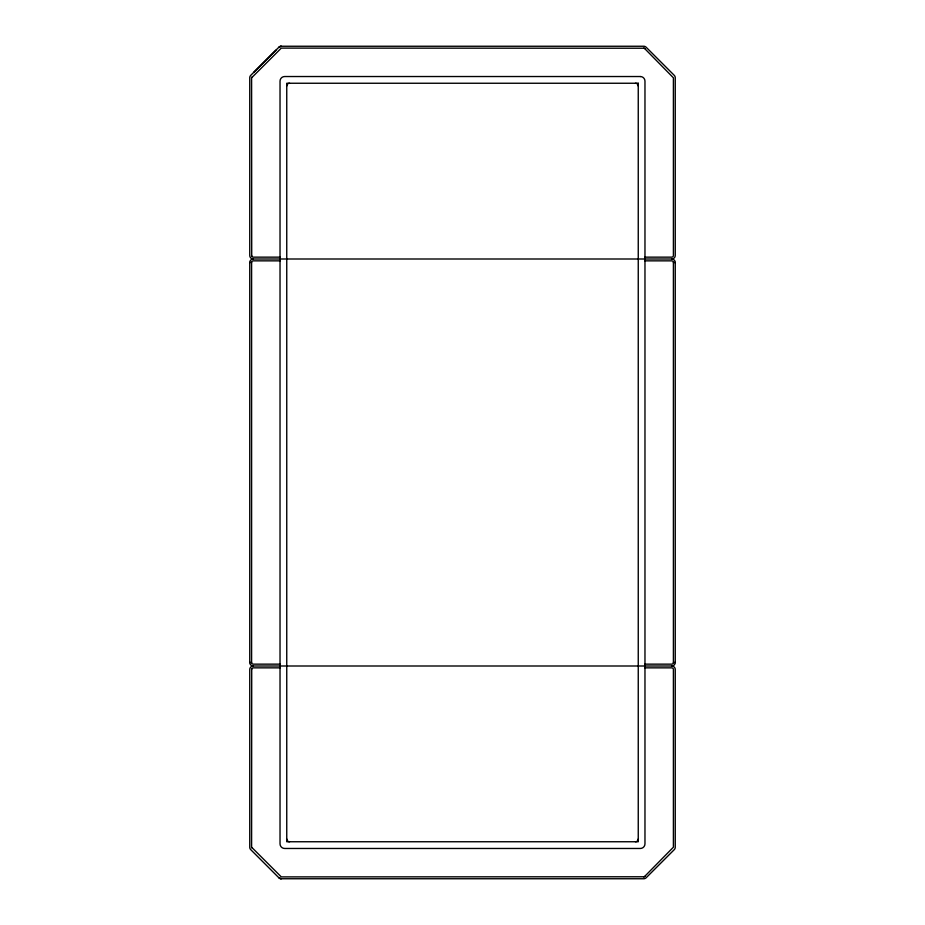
<?xml version="1.0" encoding="UTF-8"?>
<svg xmlns="http://www.w3.org/2000/svg" width="925" height="925" viewBox="0 0 925 925"><rect width="100%" height="100%" fill="white"/><g stroke="black" fill="none" stroke-linecap="round" stroke-linejoin="round"><path stroke-width="1.39" d="M644.968 667.85L671.735 667.85A1.665 1.665 0 0 1 673.4 669.515L673.4 847.207L644.343 876.773L281.293 876.9L251.6 847.207L251.716 668.902A1.665 1.665 0 0 1 253.265 667.85L280.032 667.85M251.6 669.515L251.716 668.902M280.032 257.15L253.265 257.15A1.665 1.665 0 0 1 251.716 256.098L251.6 77.793L281.293 48.1L644.343 48.227L673.4 77.793L673.4 255.485A1.665 1.665 0 0 1 671.735 257.15L644.968 257.15M251.6 77.793L251.727 77.157M253.67 72.416L275.904 50.17M671.735 259A3.515 3.515 0 0 0 675.25 255.485L675.25 77.793A3.515 3.515 0 0 0 674.221 75.307L646.193 47.279A3.515 3.515 0 0 0 643.707 46.25L281.293 46.25L278.807 47.279L250.779 75.307A3.515 3.515 0 0 0 249.75 77.793L249.75 255.485A3.515 3.515 0 0 0 253.265 259L671.735 259A3.515 3.515 0 0 1 675.25 262.515L675.25 662.485A3.515 3.515 0 0 1 671.735 666L253.265 666A3.515 3.515 0 0 0 249.75 669.515L249.75 847.207A3.515 3.515 0 0 0 250.779 849.693L278.807 877.721L281.293 878.75L643.707 878.75A3.515 3.515 0 0 0 646.193 877.721L674.221 849.693A3.515 3.515 0 0 0 675.25 847.207L675.25 669.515A3.515 3.515 0 0 0 671.735 666M644.887 876.414L643.707 876.9M279.94 46.516L281.293 46.25A3.515 3.515 0 0 0 278.807 47.279M280.032 260.85L253.265 260.85A1.665 1.665 0 0 0 251.6 262.515L251.6 662.485A1.665 1.665 0 0 0 253.265 664.15L280.032 664.15M644.968 260.85L671.735 260.85A1.665 1.665 0 0 1 673.4 262.515L673.4 662.485A1.665 1.665 0 0 1 671.735 664.15L644.968 664.15M253.265 666A3.515 3.515 0 0 1 249.75 662.485L249.75 262.515L251.6 262.515M673.4 262.515L675.25 262.515M249.75 662.485L251.6 662.485M673.4 662.485L675.25 662.485M279.94 878.484L281.293 878.75A3.515 3.515 0 0 1 278.807 877.721M643.707 48.1L644.887 48.586M251.6 847.207L251.727 847.843M251.6 255.485L251.716 256.098M635.475 83.25A2.775 2.775 0 0 1 638.25 86.025M286.75 86.025A2.775 2.775 0 0 1 289.525 83.25M249.75 262.515A3.515 3.515 0 0 1 253.265 259M638.25 838.975A2.775 2.775 0 0 1 635.475 841.75M289.525 841.75A2.775 2.775 0 0 1 286.75 838.975M640.343 76.532L284.657 76.532A4.625 4.625 0 0 0 280.032 81.157L280.032 843.843A4.625 4.625 0 0 0 284.657 848.468L640.343 848.468A4.625 4.625 0 0 0 644.968 843.843L644.968 81.157A4.625 4.625 0 0 0 640.343 76.532M638.25 83.25L286.75 83.25L286.75 841.75L638.25 841.75L638.25 83.25"/></g></svg>
